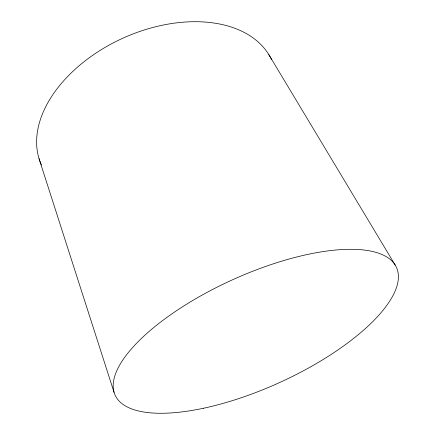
<?xml version="1.0" encoding="UTF-8"?>
<svg xmlns="http://www.w3.org/2000/svg" width="435" height="435" viewBox="0 0 435 435"><rect width="100%" height="100%" fill="white"/><g stroke="black" fill="none" stroke-linecap="round" stroke-linejoin="round"><path stroke-width="0.65" d="M268.835 54.647L395.187 265.062M39.03 158.606L114.068 392.365M41.439 164.99A126.541 81.9 -24.4 0 1 122.088 38.557A126.541 81.9 -24.4 0 1 271.456 59.448M203.265 408.291A154.496 56.517 -24.4 0 0 396.889 268.428A154.496 56.517 -24.4 0 0 167.214 317.175A154.496 56.517 -24.4 0 0 203.265 408.291"/></g></svg>
